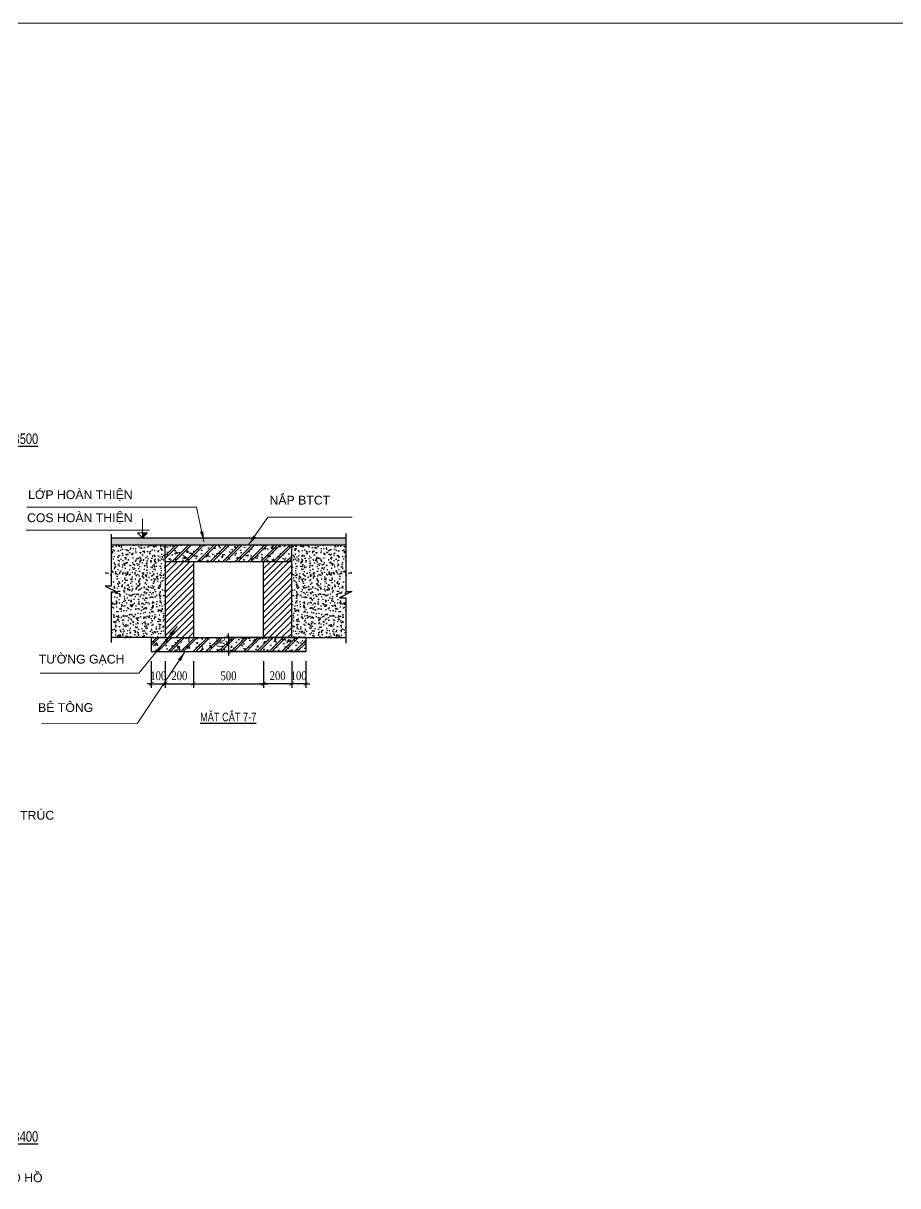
# Model space of a CAD drawing. Header units: millimetres. Extents: x -294625 to 2136527, y -251383 to 128331.
# Drawn here: x 1531615 to 1537843, y -129147 to -120864 of the extents above; entities that cross this region are included whole.
import ezdxf

# ---------------------------------------------------------------- set-up
doc = ezdxf.new("R2010")
doc.units = ezdxf.units.MM
doc.linetypes.add('$0$HIDDEN', pattern=[0.375, 0.25, -0.125])
doc.linetypes.add('CONTINOUS', pattern=[0])
doc.layers.get('Defpoints').update_dxf_attribs({"lineweight": 0})
for name, color, linetype in [('1-WALL', 1, 'Continuous'), ('1HATCH', 251, 'Continuous'), ('1Hatch-N', 8, 'Continuous'), ('A-HatchVatlieu', 7, 'Continuous'), ('Gtechcons-Text', 7, 'Continuous'), ('Hatch', 250, 'Continuous'), ('S14_Annotation', 3, 'Continuous'), ('S22_Blinding', 3, 'Continuous')]:
    doc.layers.add(name, color=color, linetype=linetype)
doc.layers.add('11', color=11, linetype='CONTINOUS', lineweight=0)
doc.styles.add('L-Arial', font='arial.ttf')
doc.styles.add('P-VNTIMEH', font='vntimeh.shx', dxfattribs={"width": 0.75, "height": 300})
doc.styles.add('ROMANS', font='vntimeh.shx', dxfattribs={"width": 0.8, "bigfont": 'vns.shx'})
doc.styles.add('TEXT_ARIAL', font='arial.ttf', dxfattribs={"width": 0.75})
doc.dimstyles.new('1_25', dxfattribs={"dimscale": 25, "dimtxt": 2.5, "dimasz": 1.2, "dimexe": 1.2, "dimexo": 0, "dimgap": 1, "dimtad": 1, "dimdec": 0, "dimzin": 0, "dimdsep": 46, "dimtxsty": 'ROMANS', "dimblk": 'ARCHTICK', "dimcen": 1.2, "dimdle": 1.2, "dimclrd": 256, "dimclre": 256, "dimclrt": 4, "dimadec": 0, "dimazin": 0, "dimtfac": 1, "dimtdec": 0, "dimtix": 1, "dimtmove": 2, "dimatfit": 3, "dimldrblk": 'ARCHTICK', "dimfxl": 0.15, "dimtvp": 0.833333, "dimtolj": 1, "dimtzin": 0, "dimarcsym": 0})
doc.dimstyles.new('DimLine', dxfattribs={"dimtxt": 200, "dimasz": 50, "dimexe": 50, "dimexo": 0, "dimgap": 50, "dimtad": 1, "dimdec": 0, "dimzin": 9, "dimdsep": 46, "dimtxsty": 'P-VNTIMEH', "dimblk": 'ARCHTICK', "dimcen": 0, "dimdle": 1, "dimclrd": 256, "dimclre": 256, "dimclrt": 256, "dimadec": 0, "dimazin": 0, "dimtfac": 1, "dimtdec": 0, "dimtix": 1, "dimtmove": 1, "dimatfit": 3, "dimfxl": 500, "dimtfill": 1, "dimtolj": 1, "dimtzin": 0, "dimlwd": -1, "dimlwe": -1, "dimarcsym": 0})

# ---------------------------------------------------------------- blocks, each defined once
blk = doc.blocks.new('_ArchTick')
at = {"color": 0, "linetype": 'ByBlock', "const_width": 0.15}
blk.add_lwpolyline([(-0.5, -0.5), (0.5, 0.5)], dxfattribs=at)
blk = doc.blocks.new('*D92')
at = {"layer": '1HATCH', "lineweight": -2, "ltscale": 30, "transparency": 16777216}
for p, q in [((1532827, -125409.6), (1532827, -125599.8)), ((1533327, -125409.6), (1533327, -125599.8)), ((1532797, -125569.8), (1533357, -125569.8))]:
    blk.add_line(p, q, dxfattribs=at)
at = {"layer": 'Defpoints', "color": 0, "ltscale": 30, "transparency": 16777216}
for p in [(1532827, -125409.6), (1533327, -125409.6), (1533327, -125569.8)]:
    blk.add_point(p, dxfattribs=at)
at = {"layer": '1HATCH', "lineweight": -2, "ltscale": 30, "transparency": 16777216, "xscale": 29.99999999999998, "yscale": 29.99999999999998, "zscale": 29.99999999999998, "rotation": 180}
blk.add_blockref('_ArchTick', (1532827, -125569.8), dxfattribs=at)
at = {"layer": '1HATCH', "lineweight": -2, "ltscale": 30, "transparency": 16777216, "xscale": 29.99999999999998, "yscale": 29.99999999999998, "zscale": 29.99999999999998}
blk.add_blockref('_ArchTick', (1533327, -125569.8), dxfattribs=at)
at = {"layer": '1HATCH', "color": 4, "ltscale": 30, "transparency": 16777216, "insert": (1533077, -125513.5), "char_height": 62.5, "attachment_point": 5, "style": 'ROMANS'}
blk.add_mtext('\\A1;500', dxfattribs=at)
blk = doc.blocks.new('*D81')
at = {"layer": '1HATCH', "lineweight": -2, "ltscale": 30, "transparency": 16777216}
for p, q in [((1532527, -125409.6), (1532527, -125599.8)), ((1532627, -125409.6), (1532627, -125599.8)), ((1532527, -125569.8), (1532497, -125569.8)), ((1532527, -125569.8), (1532627, -125569.8)), ((1532627, -125569.8), (1532657, -125569.8))]:
    blk.add_line(p, q, dxfattribs=at)
at = {"layer": 'Defpoints', "color": 0, "ltscale": 30, "transparency": 16777216}
for p in [(1532527, -125409.6), (1532627, -125409.6), (1532627, -125569.8)]:
    blk.add_point(p, dxfattribs=at)
at = {"layer": '1HATCH', "lineweight": -2, "ltscale": 30, "transparency": 16777216, "xscale": 29.99999999999998, "yscale": 29.99999999999998, "zscale": 29.99999999999998}
blk.add_blockref('_ArchTick', (1532527, -125569.8), dxfattribs=at)
at = {"layer": '1HATCH', "lineweight": -2, "ltscale": 30, "transparency": 16777216, "xscale": 29.99999999999998, "yscale": 29.99999999999998, "zscale": 29.99999999999998, "rotation": 180}
blk.add_blockref('_ArchTick', (1532627, -125569.8), dxfattribs=at)
at = {"layer": '1HATCH', "color": 4, "ltscale": 30, "transparency": 16777216, "insert": (1532577, -125513.5), "char_height": 62.5, "attachment_point": 5, "style": 'ROMANS'}
blk.add_mtext('\\A1;100', dxfattribs=at)
blk = doc.blocks.new('*D82')
at = {"layer": '1HATCH', "lineweight": -2, "ltscale": 30, "transparency": 16777216}
for p, q in [((1532627, -125409.6), (1532627, -125599.8)), ((1532827, -125409.6), (1532827, -125599.8)), ((1532597, -125569.8), (1532857, -125569.8))]:
    blk.add_line(p, q, dxfattribs=at)
at = {"layer": 'Defpoints', "color": 0, "ltscale": 30, "transparency": 16777216}
for p in [(1532627, -125409.6), (1532827, -125409.6), (1532827, -125569.8)]:
    blk.add_point(p, dxfattribs=at)
at = {"layer": '1HATCH', "lineweight": -2, "ltscale": 30, "transparency": 16777216, "xscale": 29.99999999999998, "yscale": 29.99999999999998, "zscale": 29.99999999999998, "rotation": 180}
blk.add_blockref('_ArchTick', (1532627, -125569.8), dxfattribs=at)
at = {"layer": '1HATCH', "lineweight": -2, "ltscale": 30, "transparency": 16777216, "xscale": 29.99999999999998, "yscale": 29.99999999999998, "zscale": 29.99999999999998}
blk.add_blockref('_ArchTick', (1532827, -125569.8), dxfattribs=at)
at = {"layer": '1HATCH', "color": 4, "ltscale": 30, "transparency": 16777216, "insert": (1532727, -125513.5), "char_height": 62.5, "attachment_point": 5, "style": 'ROMANS'}
blk.add_mtext('\\A1;200', dxfattribs=at)
blk = doc.blocks.new('*D83')
at = {"layer": '1HATCH', "lineweight": -2, "ltscale": 30, "transparency": 16777216}
for p, q in [((1533527, -125409.6), (1533527, -125599.8)), ((1533627, -125409.6), (1533627, -125599.8)), ((1533527, -125569.8), (1533497, -125569.8)), ((1533627, -125569.8), (1533527, -125569.8)), ((1533627, -125569.8), (1533657, -125569.8))]:
    blk.add_line(p, q, dxfattribs=at)
at = {"layer": 'Defpoints', "color": 0, "ltscale": 30, "transparency": 16777216}
for p in [(1533527, -125409.6), (1533627, -125409.6), (1533527, -125569.8)]:
    blk.add_point(p, dxfattribs=at)
at = {"layer": '1HATCH', "lineweight": -2, "ltscale": 30, "transparency": 16777216, "xscale": 29.99999999999998, "yscale": 29.99999999999998, "zscale": 29.99999999999998}
blk.add_blockref('_ArchTick', (1533527, -125569.8), dxfattribs=at)
at = {"layer": '1HATCH', "lineweight": -2, "ltscale": 30, "transparency": 16777216, "xscale": 29.99999999999998, "yscale": 29.99999999999998, "zscale": 29.99999999999998, "rotation": 180}
blk.add_blockref('_ArchTick', (1533627, -125569.8), dxfattribs=at)
at = {"layer": '1HATCH', "color": 4, "ltscale": 30, "transparency": 16777216, "insert": (1533577, -125513.5), "char_height": 62.5, "attachment_point": 5, "style": 'ROMANS'}
blk.add_mtext('\\A1;100', dxfattribs=at)
blk = doc.blocks.new('*D84')
at = {"layer": '1HATCH', "lineweight": -2, "ltscale": 30, "transparency": 16777216}
for p, q in [((1533327, -125409.6), (1533327, -125599.8)), ((1533527, -125409.6), (1533527, -125599.8)), ((1533557, -125569.8), (1533297, -125569.8))]:
    blk.add_line(p, q, dxfattribs=at)
at = {"layer": 'Defpoints', "color": 0, "ltscale": 30, "transparency": 16777216}
for p in [(1533327, -125409.6), (1533527, -125409.6), (1533327, -125569.8)]:
    blk.add_point(p, dxfattribs=at)
at = {"layer": '1HATCH', "lineweight": -2, "ltscale": 30, "transparency": 16777216, "xscale": 29.99999999999998, "yscale": 29.99999999999998, "zscale": 29.99999999999998, "rotation": 180}
blk.add_blockref('_ArchTick', (1533327, -125569.8), dxfattribs=at)
at = {"layer": '1HATCH', "lineweight": -2, "ltscale": 30, "transparency": 16777216, "xscale": 29.99999999999998, "yscale": 29.99999999999998, "zscale": 29.99999999999998}
blk.add_blockref('_ArchTick', (1533527, -125569.8), dxfattribs=at)
at = {"layer": '1HATCH', "color": 4, "ltscale": 30, "transparency": 16777216, "insert": (1533427, -125513.5), "char_height": 62.5, "attachment_point": 5, "style": 'ROMANS'}
blk.add_mtext('\\A1;200', dxfattribs=at)
blk = doc.blocks.new('*D89')
at = {"layer": '1HATCH', "linetype": '$0$HIDDEN', "lineweight": -2, "transparency": 16777216}
for p, q in [((1533077, -125241.1), (1533077, -125211.1)), ((1533627, -125241.1), (1533047, -125241.1)), ((1533077, -125241.1), (1533077, -125341.1)), ((1533627, -125341.1), (1533047, -125341.1)), ((1533077, -125341.1), (1533077, -125371.1))]:
    blk.add_line(p, q, dxfattribs=at)
at = {"layer": 'Defpoints', "color": 0, "linetype": '$0$HIDDEN', "transparency": 16777216}
for p in [(1533627, -125241.1), (1533077, -125341.1), (1533627, -125341.1)]:
    blk.add_point(p, dxfattribs=at)
at = {"layer": '1HATCH', "linetype": '$0$HIDDEN', "lineweight": -2, "transparency": 16777216, "xscale": 29.99999999999998, "yscale": 29.99999999999998, "zscale": 29.99999999999998}
for p, rotation in [((1533077, -125241.1), 270), ((1533077, -125341.1), 90)]:
    blk.add_blockref('_ArchTick', p, dxfattribs=dict(at, rotation=rotation))
at = {"layer": '1HATCH', "color": 4, "linetype": '$0$HIDDEN', "transparency": 16777216, "insert": (1533020.8, -125291.1), "char_height": 62.5, "attachment_point": 5, "rotation": 90, "style": 'ROMANS'}
blk.add_mtext('\\A1;100', dxfattribs=at)

msp = doc.modelspace()

# ---------------------------------------------------------------- hatches: boundary and pattern name
at = {"layer": '1Hatch-N'}
h = msp.add_hatch(dxfattribs=at)
h.set_pattern_fill('ANSI31', color=256, scale=250, style=0)
h.set_pattern_definition([(45, (246011, 464154.042), (-22.0970869, 22.0970869), [])])
h.paths.add_polyline_path([(1532827, -124701.1), (1532627, -124701.1), (1532627, -125241.1), (1532827, -125241.1)])
h.paths.add_polyline_path([(1533527, -124701.1), (1533327, -124701.1), (1533327, -125241.1), (1533527, -125241.1)])
at = {"layer": 'A-HatchVatlieu'}
h = msp.add_hatch(dxfattribs=at)
h.set_pattern_fill('HEX', color=256, scale=100)
h.set_pattern_definition([(0, (1131763.169, 150502.411), (0, 21.6506351), [12.5, -25]), (120, (1131763.169, 150502.411), (-18.75, -10.8253175), [12.5, -25]), (60, (1131775.669, 150502.411), (-18.75, 10.8253175), [12.5, -25])])
h.paths.add_polyline_path([(1533912, -124581.1), (1533912, -124531.1), (1532242, -124531.1), (1532242, -124581.1)])
at = {"layer": 'Hatch', "ltscale": 500}
h = msp.add_hatch(dxfattribs=at)
h.set_pattern_fill('AR-CONC', color=256, scale=10, style=0)
h.set_pattern_definition([(50, (246288.91, 456028.09), (71.7260183, -6.2752135), [7.5, -82.5]), (355, (246288.91, 456028.09), (-13.8751334, 75.2192134), [6, -66]), (100.4514, (246294.89, 456027.57), (57.8509382, 68.9439542), [6.374019, -70.1142112]), (46.1842, (246288.91, 456048.09), (106.724105, -16.5519014), [11.25, -123.75]), (96.6356, (246297.81, 456046.71), (93.4662706, 97.411787), [9.561029, -105.1713]), (351.1842, (246288.91, 456048.09), (93.4661945, 97.41186), [9, -99]), (21, (246298.91, 456043.09), (59.6907052, -40.261889), [7.5, -82.5]), (326, (246298.91, 456043.09), (24.331533, 72.5150045), [6, -66]), (71.4514, (246303.89, 456039.74), (84.022263, 32.2530497), [6.374019, -70.1142112]), (37.5, (246288.913, 456028.092), (1.21598553, 33.2893854), [0, -65.2, 0, -67, 0, -66.25]), (7.5, (246288.913, 456028.092), (26.3069537, 39.4411712), [0, -38.2, 0, -63.7, 0, -25.25]), (327.5, (246266.613, 456028.092), (53.3822436, -2.25548717), [0, -25, 0, -78, 0, -103.5]), (317.5, (246256.613, 456028.092), (58.318617, 10.0104982), [0, -32.5, 0, -51.8, 0, -73.5])])
h.paths.add_polyline_path([(1532285.6, -124823.3), (1532242, -124823.3), (1532242, -125243), (1532627, -125241.1), (1532627, -124581.1), (1532242, -124581.1), (1532242, -124779.7), (1532198.5, -124779.7)])
at = {"layer": 'Hatch', "ltscale": 1000}
h = msp.add_hatch(dxfattribs=at)
h.set_pattern_fill('BT-01', color=256, scale=15, style=0, pattern_type=2)
h.set_pattern_definition([(50, (246288.91, 456028.09), (107.5890274, -9.41282), [11.25, -123.75]), (355, (246288.91, 456028.09), (-20.8127, 112.82882), [9, -99]), (100.4514, (246297.88, 456027.31), (86.776407, 103.415931), [9.5610285, -105.171317]), (46.1842, (246288.91, 456058.09), (160.086157, -24.827852), [16.875, -185.625]), (96.6356, (246302.25, 456056.02), (140.199406, 146.11768), [14.341543, -157.75695]), (351.1842, (246288.91, 456058.1), (140.199292, 146.11779), [13.5, -148.5]), (21, (246303.91, 456050.59), (89.536058, -60.3928336), [11.25, -123.75]), (326, (246303.91, 456050.59), (36.4973, 108.772507), [9, -99]), (71.4514, (246311.37, 456045.56), (126.033394, 48.3795745), [9.5610285, -105.171317]), (37.5, (246288.913, 456028.092), (1.8239783, 49.9340781), [0, -97.8, 0, -100.5, 0, -99.375]), (7.5, (246288.91, 456028.09), (39.4604306, 59.1617568), [0, -57.3, 0, -95.55, 0, -37.875]), (327.5, (246255.463, 456028.092), (80.0733654, -3.3832308), [0, -37.5, 0, -117, 0, -155.25]), (317.5, (246240.46, 456028.09), (87.4779254, 15.0157473), [0, -48.75, 0, -77.7, 0, -110.25]), (45, (246288.91, 456028.09), (-45.0780573, 45.0780573), []), (45, (246288.91, 456046.47), (-45.0780573, 45.0780573), [])])
h.paths.add_polyline_path([(1533227, -124701.1), (1533527, -124701.1), (1533527, -124581.1), (1532627, -124581.1), (1532627, -124701.1), (1532827, -124701.1)])
at = {"layer": 'Hatch', "ltscale": 500}
h = msp.add_hatch(dxfattribs=at)
h.set_pattern_fill('AR-CONC', color=256, scale=10, style=0)
h.set_pattern_definition([(130, (2819865.154, 456028.09), (-71.7260183, -6.2752135), [7.5, -82.5]), (185, (2819865.154, 456028.09), (13.8751334, 75.2192134), [6, -66]), (79.5486, (2819859.18, 456027.57), (-57.8509382, 68.9439542), [6.374019, -70.1142112]), (133.8158, (2819865.15, 456048.09), (-106.724105, -16.5519014), [11.25, -123.75]), (83.3644, (2819856.26, 456046.71), (-93.4662706, 97.411787), [9.561029, -105.1713]), (188.8158, (2819865.15, 456048.09), (-93.4661945, 97.41186), [9, -99]), (159, (2819855.154, 456043.09), (-59.6907052, -40.261889), [7.5, -82.5]), (214, (2819855.154, 456043.09), (-24.331533, 72.5150045), [6, -66]), (108.5486, (2819850.18, 456039.74), (-84.022263, 32.2530497), [6.374019, -70.1142112]), (142.5, (2819865.154, 456028.092), (-1.21598553, 33.2893854), [0, -65.2, 0, -67, 0, -66.25]), (172.5, (2819865.154, 456028.092), (-26.3069537, 39.4411712), [0, -38.2, 0, -63.7, 0, -25.25]), (212.5, (2819887.454, 456028.092), (-53.3822436, -2.25548717), [0, -25, 0, -78, 0, -103.5]), (222.5, (2819897.454, 456028.092), (-58.318617, 10.0104982), [0, -32.5, 0, -51.8, 0, -73.5])])
h.paths.add_polyline_path([(1533868.5, -124823.3), (1533912, -124823.3), (1533912, -125243), (1533527, -125241.1), (1533527, -124581.1), (1533912, -124581.1), (1533912, -124779.7), (1533955.6, -124779.7)])
at = {"layer": 'Hatch', "ltscale": 1000}
h = msp.add_hatch(dxfattribs=at)
h.set_pattern_fill('BT-01', color=256, scale=15, style=0, pattern_type=2)
h.set_pattern_definition([(50, (246011, 464154.04), (107.5890274, -9.41282), [11.25, -123.75]), (355, (246011, 464154.04), (-20.8127, 112.82882), [9, -99]), (100.4514, (246019.96, 464153.26), (86.776407, 103.415931), [9.5610285, -105.171317]), (46.1842, (246011, 464184.04), (160.086157, -24.827852), [16.875, -185.625]), (96.6356, (246024.34, 464181.97), (140.199406, 146.11768), [14.341543, -157.75695]), (351.1842, (246011, 464184.04), (140.199292, 146.11779), [13.5, -148.5]), (21, (246026, 464176.54), (89.536058, -60.3928336), [11.25, -123.75]), (326, (246026, 464176.54), (36.4973, 108.772507), [9, -99]), (71.4514, (246033.46, 464171.51), (126.033394, 48.3795745), [9.5610285, -105.171317]), (37.5, (246011, 464154.04), (1.8239783, 49.9340781), [0, -97.8, 0, -100.5, 0, -99.375]), (7.5, (246011, 464154.04), (39.4604306, 59.1617568), [0, -57.3, 0, -95.55, 0, -37.875]), (327.5, (245977.55, 464154.04), (80.0733654, -3.3832308), [0, -37.5, 0, -117, 0, -155.25]), (317.5, (245962.55, 464154.04), (87.4779254, 15.0157473), [0, -48.75, 0, -77.7, 0, -110.25]), (45, (246011, 464154.04), (-45.0780573, 45.0780573), []), (45, (246011, 464172.417), (-45.0780573, 45.0780573), [])])
h.paths.add_polyline_path([(1533627, -125341.1), (1533627, -125241.1), (1532527, -125241.1), (1532527, -125341.1)])

# ---------------------------------------------------------------- linework, layer by layer
at = {"linetype": 'Continuous', "ltscale": 300}
for p, q in [((1532242, -124531.1), (1533912, -124531.1)), ((1532242, -124581.1), (1533912, -124581.1)), ((1532627, -124701.1), (1532627, -124581.1)), ((1533527, -124701.1), (1533527, -124581.1)), ((1533527, -124701.1), (1532627, -124701.1)), ((1532527, -125241.1), (1533627, -125241.1))]:
    msp.add_line(p, q, dxfattribs=at)
msp.add_lwpolyline([(1533527, -125241.1), (1533527, -124701.1), (1532627, -124701.1), (1532627, -125241.1)], dxfattribs=at)
msp.add_lwpolyline([(1532827, -125241.1), (1533327, -125241.1), (1533327, -124701.1), (1532827, -124701.1)], close=True, dxfattribs=at)
at = {"layer": '1-WALL'}
for points in [[(1532242, -124505.2), (1532242, -124874.7), (1532198.5, -124874.7), (1532285.6, -124918.3), (1532242, -124918.3), (1532242, -125277.1)], [(1533912, -124498.3), (1533912, -124913.7), (1533955.6, -124913.7), (1533868.5, -124957.3), (1533912, -124957.3), (1533912, -125280.4)]]:
    msp.add_lwpolyline(points, dxfattribs=at)
at = {"layer": '11', "ltscale": 50}
for p, q in [((1532464.6, -124531.1), (1532464.6, -124395.5)), ((1532514, -124475.9), (1531636.2, -124475.9)), ((1532514.1, -124531.1), (1532415.2, -124531.1)), ((1532464.6, -124531.1), (1532428.7, -124495.2)), ((1532500.6, -124495.2), (1532428.7, -124495.2)), ((1532464.6, -124531.1), (1532500.6, -124495.2))]:
    msp.add_line(p, q, dxfattribs=at)
msp.add_solid([(1532500.6, -124495.2), (1532464.6, -124495.2), (1532464.6, -124531.1)], dxfattribs=at)
at = {"layer": 'Defpoints'}
msp.add_lwpolyline([(1525138.1, -120864), (1556293.9, -120864), (1556293.9, -137995.6), (1525138.1, -137995.6)], close=True, dxfattribs=at)
at = {"layer": 'S22_Blinding'}
for p, q in [((1532527, -125241.1), (1532242, -125241.1)), ((1532527, -125241.1), (1532527, -125341.1)), ((1533627, -125241.1), (1533627, -125341.1)), ((1533627, -125241.1), (1533912, -125241.1)), ((1532527, -125341.1), (1533627, -125341.1))]:
    msp.add_line(p, q, dxfattribs=at)

# ---------------------------------------------------------------- texts
at = {"layer": 'Gtechcons-Text', "style": 'L-Arial'}
for s, p in [('GHI THU NƯỚC PHỐI HỢP VỚI BẢN VẼ KIẾN TRÚC', (1529697.8, -126538.3)), ('NẮP GHI THU NƯỚC ỐP GẠCH THEO HỒ', (1530041.6, -129120.9))]:
    msp.add_text(s, height=62.5, rotation=360, dxfattribs=at).set_placement(p)
at = {"layer": 'Gtechcons-Text', "char_height": 62.5, "attachment_point": 3, "rotation": 360, "style": 'L-Arial'}
for s, width, insert in [('LỚP HOÀN THIỆN', 1117.556, (1532394, -124191.4)), ('NẮP BTCT', 913.513, (1533800.8, -124230.6)), ('COS HOÀN THIỆN', 1117.556, (1532394, -124355.9)), ('TƯỜNG GẠCH', 693.543, (1532335.7, -125363.3)), ('BÊ TÔNG ', 688.07, (1532113.6, -125708.5, 0.7))]:
    msp.add_mtext_dynamic_manual_height_columns(s, width=width, gutter_width=1, heights=[0], dxfattribs=dict(at, insert=insert))
at = {"layer": 'S14_Annotation', "color": 4, "style": 'TEXT_ARIAL', "width": 0.75}
for s, height, p in [('%%UCHI TIẾT MƯƠNG THOÁT NƯỚC MƯA B500', 75, (1530084.5, -123861.9)), ('%%UMẶT CẮT 7-7', 62.5, (1532874.8, -125838.1)), ('%%UCHI TIẾT MƯƠNG THOÁT NƯỚC MƯA B400', 75, (1530084.5, -128833.1))]:
    msp.add_text(s, height=height, dxfattribs=at).set_placement(p)

# ---------------------------------------------------------------- dimensions: what is measured, and where the dimension line sits
at = {"layer": '1HATCH', "linetype": '$0$HIDDEN'}
dim = msp.add_linear_dim(base=(1533077, -125341.1), p1=(1533627, -125241.1), p2=(1533627, -125341.1), angle=90, dimstyle='1_25', dxfattribs=at)
dim.commit()
dim.dimension.update_dxf_attribs({"geometry": '*D89', "text_midpoint": (1533020.8, -125291.1)})
at = {"layer": '1HATCH', "ltscale": 30}
for base, p1, p2, picture, middle in [((1532627, -125569.8), (1532527, -125409.6), (1532627, -125409.6), '*D81', (1532577, -125513.5)), ((1532827, -125569.8), (1532627, -125409.6), (1532827, -125409.6), '*D82', (1532727, -125513.5)), ((1533327, -125569.8), (1532827, -125409.6), (1533327, -125409.6), '*D92', (1533077, -125513.5))]:
    dim = msp.add_linear_dim(base=base, p1=p1, p2=p2, dimstyle='1_25', dxfattribs=at)
    dim.commit()
    dim.dimension.update_dxf_attribs({"geometry": picture, "text_midpoint": middle})
for base, p1, p2, picture, middle in [((1533327, -125569.8), (1533527, -125409.6), (1533327, -125409.6), '*D84', (1533427, -125513.5)), ((1533527, -125569.8), (1533627, -125409.6), (1533527, -125409.6), '*D83', (1533577, -125513.5))]:
    dim = msp.add_linear_dim(base=base, p1=p1, p2=p2, angle=180, dimstyle='1_25', dxfattribs=at)
    dim.commit()
    dim.dimension.update_dxf_attribs({"geometry": picture, "text_midpoint": middle})

# ---------------------------------------------------------------- leaders
at = {"layer": '11', "ltscale": 50}
for points, override in [([(1532901.7, -124558, -0.7), (1532849.1, -124311.4, -0.7), (1531640.1, -124312.4, -0.7)], {"dimasz": 75, "dimtad": 0, "dimclrd": 256}), ([(1533220.4, -124581.1, -0.7), (1533358.3, -124382.7, -0.7), (1533958, -124383.2, -0.7)], {"dimasz": 75, "dimtad": 0, "dimclrd": 256}), ([(1532712.5, -125162), (1532437.4, -125494.6), (1531734.9, -125494.6)], {"dimasz": 75, "dimtad": 0}), ([(1532768.6, -125339.8), (1532428.3, -125851.9), (1531744.8, -125852.4)], {"dimasz": 75, "dimtad": 0, "dimclrd": 256})]:
    msp.add_leader(points, dimstyle='DimLine', override=override, dxfattribs=at)

doc.saveas('drawing.dxf')
